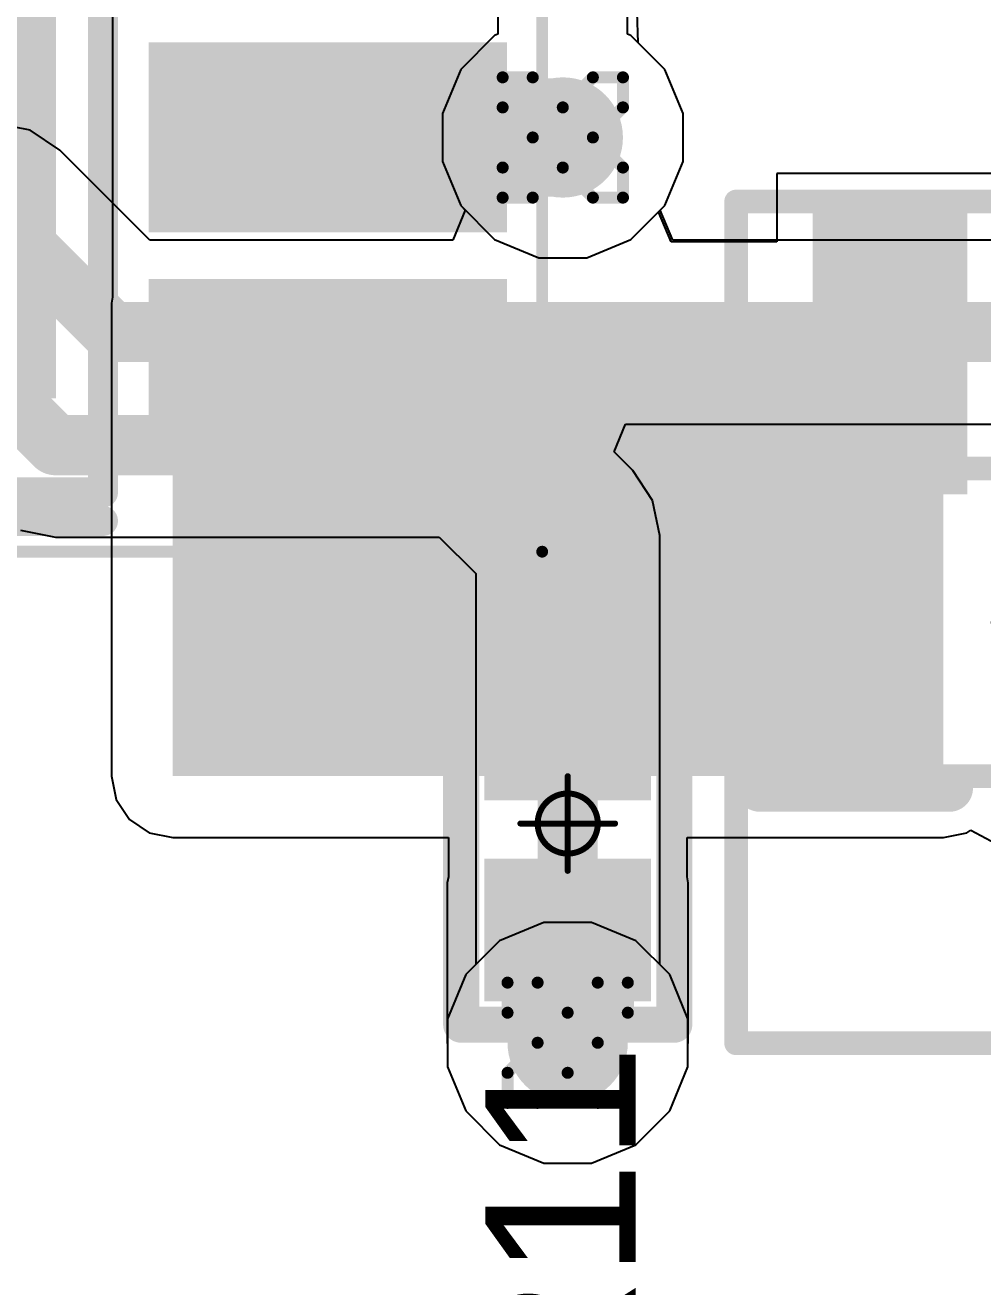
# Model space of a CAD drawing. Header units: inches. Extents: x -0.5 to 14, y -0.2 to 4.7.
# Drawn here: x 0.6348 to 0.794, y 0.3598 to 0.5696 of the extents above; entities that cross this region are included whole.
import ezdxf

# ---------------------------------------------------------------- set-up
doc = ezdxf.new("R2010")
doc.units = ezdxf.units.IN
doc.header["$MEASUREMENT"] = 0
for name, color, linetype in [('Bottom Layer', 5, 'Continuous'), ('Bottom Overlay', 54, 'Continuous'), ('Drill Drawing', 1, 'Continuous'), ('GND', 16, 'Continuous'), ('Mechanical 13', 56, 'Continuous'), ('Mechanical 15', 56, 'Continuous'), ('Mechanical 16', 56, 'Continuous'), ('Mechanical 4', 56, 'Continuous'), ('POWER', 76, 'Continuous'), ('Top Layer', 1, 'Continuous'), ('Top Overlay', 2, 'Continuous'), ('Top Paste', 8, 'Continuous'), ('Top Solder', 216, 'Continuous'), ('Via Holes', 16, 'Continuous')]:
    doc.layers.add(name, color=color, linetype=linetype)
doc.styles.add('Arial', font='', dxfattribs={"height": 0.2})
doc.styles.get('Arial').set_extended_font_data('Arial')

# ---------------------------------------------------------------- blocks, each defined once
blk = doc.blocks.new('_SOP100P600X160_11N_32')
at = {"layer": 'Top Layer'}
for points in [[(-0.05906, 0.07874), (0.05906, 0.07874), (0.05906, -0.07874), (-0.05906, -0.07874)], [(0.08248, -0.02756), (0.13406, -0.02756), (0.13406, -0.05118), (0.08248, -0.05118)], [(0.08248, -0.06693), (0.13406, -0.06693), (0.13406, -0.09055), (0.08248, -0.09055)]]:
    blk.add_hatch(color=1, dxfattribs=at).paths.add_polyline_path(points)
at = {"layer": 'Top Paste'}
for points in [[(-0.05906, 0.07874), (0.05906, 0.07874), (0.05906, -0.07874), (-0.05906, -0.07874)], [(0.08248, -0.02756), (0.13406, -0.02756), (0.13406, -0.05118), (0.08248, -0.05118)], [(0.08248, -0.06693), (0.13406, -0.06693), (0.13406, -0.09055), (0.08248, -0.09055)]]:
    blk.add_hatch(color=8, dxfattribs=at).paths.add_polyline_path(points)
at = {"layer": 'Top Solder'}
for points in [[(-0.06306, 0.08274), (0.06306, 0.08274), (0.06306, -0.08274), (-0.06306, -0.08274)], [(0.07848, -0.02356), (0.13806, -0.02356), (0.13806, -0.05518), (0.07848, -0.05518)], [(0.07848, -0.06293), (0.13806, -0.06293), (0.13806, -0.09455), (0.07848, -0.09455)]]:
    blk.add_hatch(color=216, dxfattribs=at).paths.add_polyline_path(points)
at = {"layer": 'Mechanical 16', "const_width": 0.00197}
for points in [[(0.1439, -0.10827), (0.1439, 0.10827)], [(-0.1439, -0.10827), (0.1439, -0.10827)]]:
    blk.add_lwpolyline(points, dxfattribs=at)
at = {"layer": 'Mechanical 16', "const_width": 0.000984}
blk.add_lwpolyline([(0.14341, -0.10827, 1), (0.14439, -0.10827, 1)], format="xyb", close=True, dxfattribs=at)
blk.add_lwpolyline([(0.14341, -0.10827, 1), (0.14439, -0.10827, 1)], format="xyb", close=True, dxfattribs=at)
at = {"layer": 'Mechanical 4', "const_width": 0.005}
for points in [[(0.07087, -0.09843), (0.07087, 0.09843)], [(0.07087, -0.09843), (0.07087, 0.09843)], [(-0.07087, -0.09843), (0.07087, -0.09843)], [(-0.07087, -0.09843), (0.07087, -0.09843)]]:
    blk.add_lwpolyline(points, dxfattribs=at)
at = {"layer": 'Mechanical 4', "const_width": 0.0025}
blk.add_lwpolyline([(0.06962, -0.09843, 1), (0.07212, -0.09843, 1)], format="xyb", close=True, dxfattribs=at)
blk.add_lwpolyline([(0.06962, -0.09843, 1), (0.07212, -0.09843, 1)], format="xyb", close=True, dxfattribs=at)
blk.add_lwpolyline([(0.06962, -0.09843, 1), (0.07212, -0.09843, 1)], format="xyb", close=True, dxfattribs=at)
blk.add_lwpolyline([(0.06962, -0.09843, 1), (0.07212, -0.09843, 1)], format="xyb", close=True, dxfattribs=at)
at = {"layer": 'Top Overlay', "const_width": 0.005}
blk.add_lwpolyline([(-0.07087, -0.10315), (0.07087, -0.10315)], dxfattribs=at)
at = {"layer": 'Top Overlay', "const_width": 0.0025}
blk.add_lwpolyline([(0.06962, -0.10315, 1), (0.07212, -0.10315, 1)], format="xyb", close=True, dxfattribs=at)
blk = doc.blocks.new('SOT23_3L_50')
at = {"layer": 'Top Layer'}
for points in [[(0.00886, 0.02461), (-0.00886, 0.02461), (-0.00886, 0.06398), (0.00886, 0.06398)], [(-0.02854, -0.06469), (-0.04626, -0.06469), (-0.04626, -0.02531), (-0.02854, -0.02531)], [(0.04626, -0.06469), (0.02854, -0.06469), (0.02854, -0.02531), (0.04626, -0.02531)]]:
    blk.add_hatch(color=1, dxfattribs=at).paths.add_polyline_path(points)
at = {"layer": 'Top Paste'}
for points in [[(0.00886, 0.02461), (-0.00886, 0.02461), (-0.00886, 0.06398), (0.00886, 0.06398)], [(-0.02854, -0.06469), (-0.04626, -0.06469), (-0.04626, -0.02531), (-0.02854, -0.02531)], [(0.04626, -0.06469), (0.02854, -0.06469), (0.02854, -0.02531), (0.04626, -0.02531)]]:
    blk.add_hatch(color=8, dxfattribs=at).paths.add_polyline_path(points)
at = {"layer": 'Top Solder'}
for points in [[(0.01286, 0.02061), (-0.01286, 0.02061), (-0.01286, 0.06798), (0.01286, 0.06798)], [(-0.02454, -0.06869), (-0.05026, -0.06869), (-0.05026, -0.02131), (-0.02454, -0.02131)], [(0.05026, -0.06869), (0.02454, -0.06869), (0.02454, -0.02131), (0.05026, -0.02131)]]:
    blk.add_hatch(color=216, dxfattribs=at).paths.add_polyline_path(points)
at = {"layer": 'Mechanical 13', "const_width": 0.00394}
for points in [[(-0.05906, 0.02559), (-0.05906, -0.02559)], [(0.05906, 0.02559), (-0.05906, 0.02559)], [(0.05906, 0.02559), (0.05906, -0.02559)], [(0.05906, -0.02559), (-0.05906, -0.02559)]]:
    blk.add_lwpolyline(points, dxfattribs=at)
at = {"layer": 'Mechanical 13', "const_width": 0.00197}
for points in [[(-0.06004, 0.02559, 1), (-0.05807, 0.02559, 1)], [(-0.06004, 0.02559, 1), (-0.05807, 0.02559, 1)], [(0.05807, 0.02559, 1), (0.06004, 0.02559, 1)], [(0.05807, 0.02559, 1), (0.06004, 0.02559, 1)], [(-0.06004, -0.02559, 1), (-0.05807, -0.02559, 1)], [(-0.06004, -0.02559, 1), (-0.05807, -0.02559, 1)], [(0.05807, -0.02559, 1), (0.06004, -0.02559, 1)], [(0.05807, -0.02559, 1), (0.06004, -0.02559, 1)]]:
    blk.add_lwpolyline(points, format="xyb", close=True, dxfattribs=at)
at = {"layer": 'Mechanical 15'}
for points, const_width in [([(-0.06299, 0.07), (-0.06299, -0.07)], 0.00394), ([(0.06299, 0.07), (-0.06299, 0.07)], 0.00394), ([(0.06299, 0.07), (0.06299, -0.07)], 0.00394), ([(0, 0.01969), (0, -0.01969)], 0.00197), ([(0.01969, 0), (-0.01969, 0)], 0.00197), ([(0.06299, -0.07), (-0.06299, -0.07)], 0.00394)]:
    blk.add_lwpolyline(points, dxfattribs=dict(at, const_width=const_width))
for points, const_width in [([(-0.06398, 0.07, 1), (-0.06201, 0.07, 1)], 0.00197), ([(-0.06398, 0.07, 1), (-0.06201, 0.07, 1)], 0.00197), ([(0.06201, 0.07, 1), (0.06398, 0.07, 1)], 0.00197), ([(0.06201, 0.07, 1), (0.06398, 0.07, 1)], 0.00197), ([(-0.00049, 0.01969, 1), (0.00049, 0.01969, 1)], 0.000984), ([(0.01378, 0, 1), (-0.01378, 0, 1)], 0.00197), ([(-0.02018, 0, 1), (-0.01919, 0, 1)], 0.000984), ([(-0.01427, 0, 1), (-0.01329, 0, 1)], 0.000984), ([(0.01329, 0, 1), (0.01427, 0, 1)], 0.000984), ([(0.01919, 0, 1), (0.02018, 0, 1)], 0.000984), ([(-0.00049, -0.01969, 1), (0.00049, -0.01969, 1)], 0.000984), ([(-0.06398, -0.07, 1), (-0.06201, -0.07, 1)], 0.00197), ([(-0.06398, -0.07, 1), (-0.06201, -0.07, 1)], 0.00197), ([(0.06201, -0.07, 1), (0.06398, -0.07, 1)], 0.00197), ([(0.06201, -0.07, 1), (0.06398, -0.07, 1)], 0.00197)]:
    blk.add_lwpolyline(points, format="xyb", close=True, dxfattribs=dict(at, const_width=const_width))
at = {"layer": 'Top Overlay', "const_width": 0.00787}
for points in [[(-0.02756, 0.02756), (-0.05906, 0.02756)], [(-0.05906, 0.02756), (-0.05906, -0.01181)], [(0.05906, 0.02756), (0.02756, 0.02756)], [(0.05906, 0.02756), (0.05906, -0.01181)]]:
    blk.add_lwpolyline(points, dxfattribs=at)
at = {"layer": 'Top Overlay'}
for points, const_width in [([(-0.06102, 0.02756, 1), (-0.05709, 0.02756, 1)], 0.00394), ([(-0.06102, 0.02756, 1), (-0.05709, 0.02756, 1)], 0.00394), ([(-0.02953, 0.02756, 1), (-0.02559, 0.02756, 1)], 0.00394), ([(0.02559, 0.02756, 1), (0.02953, 0.02756, 1)], 0.00394), ([(0.05709, 0.02756, 1), (0.06102, 0.02756, 1)], 0.00394), ([(0.05709, 0.02756, 1), (0.06102, 0.02756, 1)], 0.00394), ([(-0.06102, -0.01181, 1), (-0.05709, -0.01181, 1)], 0.00394), ([(0.05709, -0.01181, 1), (0.06102, -0.01181, 1)], 0.00394), ([(-0.05807, -0.06, 1), (-0.06791, -0.06, 1)], 0.00984), ([(-0.07037, -0.06, 1), (-0.06545, -0.06, 1)], 0.00492), ([(-0.06053, -0.06, 1), (-0.05561, -0.06, 1)], 0.00492)]:
    blk.add_lwpolyline(points, format="xyb", close=True, dxfattribs=dict(at, const_width=const_width))
blk = doc.blocks.new('R_0402_L_51')
at = {"layer": 'Top Layer'}
for points in [[(-0.02363, 0.00984), (-0.00788, 0.00984), (-0.00788, -0.00985), (-0.02363, -0.00985)], [(0.00984, 0.00984), (0.02559, 0.00984), (0.02559, -0.00985), (0.00984, -0.00985)]]:
    blk.add_hatch(color=1, dxfattribs=at).paths.add_polyline_path(points)
at = {"layer": 'Top Paste'}
for points in [[(-0.02363, 0.00984), (-0.00788, 0.00984), (-0.00788, -0.00985), (-0.02363, -0.00985)], [(0.00984, 0.00984), (0.02559, 0.00984), (0.02559, -0.00985), (0.00984, -0.00985)]]:
    blk.add_hatch(color=8, dxfattribs=at).paths.add_polyline_path(points)
at = {"layer": 'Top Solder'}
for points in [[(-0.02763, 0.01384), (-0.00388, 0.01384), (-0.00388, -0.01385), (-0.02763, -0.01385)], [(0.00584, 0.01384), (0.02959, 0.01384), (0.02959, -0.01385), (0.00584, -0.01385)]]:
    blk.add_hatch(color=216, dxfattribs=at).paths.add_polyline_path(points)
at = {"layer": 'Mechanical 15', "const_width": 0.001}
for points in [[(0, -0.00787), (0, 0.00787)], [(0.00787, 0), (-0.00787, 0)]]:
    blk.add_lwpolyline(points, dxfattribs=at)
at = {"layer": 'Mechanical 15'}
for points, const_width in [([(-0.00025, 0.00787, 1), (0.00025, 0.00787, 1)], 0.0005), ([(0.005, 0, 1), (-0.005, 0, 1)], 0.001), ([(-0.00812, 0, 1), (-0.00762, 0, 1)], 0.0005), ([(-0.00525, 0, 1), (-0.00475, 0, 1)], 0.0005), ([(0.00475, 0, 1), (0.00525, 0, 1)], 0.0005), ([(0.00762, 0, 1), (0.00812, 0, 1)], 0.0005), ([(-0.00025, -0.00787, 1), (0.00025, -0.00787, 1)], 0.0005)]:
    blk.add_lwpolyline(points, format="xyb", close=True, dxfattribs=dict(at, const_width=const_width))
at = {"layer": 'Top Overlay', "const_width": 0.006}
for points in [[(0.03346, 0.01771), (-0.0315, 0.01771)], [(-0.0315, -0.01772), (-0.0315, 0.01771)], [(0.03346, -0.01772), (0.03346, 0.01771)], [(0.03346, -0.01772), (-0.0315, -0.01772)]]:
    blk.add_lwpolyline(points, dxfattribs=at)
at = {"layer": 'Top Overlay', "const_width": 0.003}
for points in [[(-0.033, 0.01771, 1), (-0.03, 0.01771, 1)], [(-0.033, 0.01771, 1), (-0.03, 0.01771, 1)], [(0.03196, 0.01771, 1), (0.03496, 0.01771, 1)], [(0.03196, 0.01771, 1), (0.03496, 0.01771, 1)], [(-0.033, -0.01772, 1), (-0.03, -0.01772, 1)], [(-0.033, -0.01772, 1), (-0.03, -0.01772, 1)], [(0.03196, -0.01772, 1), (0.03496, -0.01772, 1)], [(0.03196, -0.01772, 1), (0.03496, -0.01772, 1)]]:
    blk.add_lwpolyline(points, format="xyb", close=True, dxfattribs=at)

msp = doc.modelspace()

# ---------------------------------------------------------------- hatches: boundary and pattern name
at = {"layer": 'Bottom Layer'}
h = msp.add_hatch(color=5, dxfattribs=at)
edge = h.paths.add_edge_path()
edge.add_arc((0.72418, 0.55094), 0.01, 0, 360)
h = msp.add_hatch(color=5, dxfattribs=at)
edge = h.paths.add_edge_path()
edge.add_arc((0.72499, 0.40038), 0.01, 0, 360)
at = {"layer": 'GND'}
h = msp.add_hatch(color=16, dxfattribs=at)
edge = h.paths.add_edge_path()
edge.add_arc((0.72418, 0.55094), 0.01, 0, 360)
h = msp.add_hatch(color=16, dxfattribs=at)
edge = h.paths.add_edge_path()
edge.add_arc((0.72499, 0.40038), 0.01, 0, 360)
at = {"layer": 'POWER'}
h = msp.add_hatch(color=76, dxfattribs=at)
edge = h.paths.add_edge_path()
edge.add_arc((0.72418, 0.55094), 0.01, 0, 360)
h = msp.add_hatch(color=76, dxfattribs=at)
edge = h.paths.add_edge_path()
edge.add_arc((0.72499, 0.40038), 0.01, 0, 360)
at = {"layer": 'Top Layer'}
for points in [[(0.68512, 0.56079), (0.68512, 0.5411), (0.72418, 0.5411), (0.72418, 0.56079)], [(0.65933, 0.44472), (0.78746, 0.44472), (0.78746, 0.52339), (0.65933, 0.52339)], [(0.73484, 0.427), (0.71515, 0.427), (0.71515, 0.40038), (0.73484, 0.40038)]]:
    msp.add_hatch(color=1, dxfattribs=at).paths.add_polyline_path(points)
h = msp.add_hatch(color=1, dxfattribs=at)
edge = h.paths.add_edge_path()
edge.add_arc((0.72418, 0.55094), 0.01, 0, 360)
h = msp.add_hatch(color=1, dxfattribs=at)
edge = h.paths.add_edge_path()
edge.add_arc((0.72499, 0.40038), 0.01, 0, 360)
at = {"layer": 'Via Holes'}
h = msp.add_hatch(color=7, dxfattribs=at)
edge = h.paths.add_edge_path()
edge.add_arc((0.72418, 0.55094), 0.005, 0, 360)
h = msp.add_hatch(color=7, dxfattribs=at)
edge = h.paths.add_edge_path()
edge.add_arc((0.72499, 0.40038), 0.005, 0, 360)

# ---------------------------------------------------------------- linework, layer by layer
at = {"layer": 'Bottom Layer'}
for p, q in [((0.7134, 0.57313), (0.7134, 0.56813)), ((0.73673, 0.56668), (0.73656, 0.57178)), ((0.71285, 0.5679), (0.70722, 0.56227)), ((0.7134, 0.56813), (0.71285, 0.5679)), ((0.74113, 0.56227), (0.73673, 0.56668)), ((0.70722, 0.56227), (0.70418, 0.55492)), ((0.74418, 0.55492), (0.74113, 0.56227)), ((0.70418, 0.55492), (0.70418, 0.54697)), ((0.74418, 0.54697), (0.74418, 0.55492)), ((0.63561, 0.55213), (0.62976, 0.55329)), ((0.64057, 0.54882), (0.63561, 0.55213)), ((0.65552, 0.53387), (0.64057, 0.54882)), ((0.70418, 0.54697), (0.70722, 0.53962)), ((0.74113, 0.53962), (0.74418, 0.54697)), ((0.70722, 0.53962), (0.70797, 0.53887)), ((0.74039, 0.53887), (0.74113, 0.53962)), ((0.70797, 0.53887), (0.70589, 0.53387)), ((0.74246, 0.53387), (0.74039, 0.53887)), ((0.70589, 0.53387), (0.65552, 0.53387)), ((0.81848, 0.53387), (0.74246, 0.53387)), ((0.7327, 0.49866), (0.73462, 0.50328)), ((0.73462, 0.50328), (0.82482, 0.50328)), ((0.73581, 0.49556), (0.7327, 0.49866)), ((0.73912, 0.49059), (0.73581, 0.49556)), ((0.74029, 0.48474), (0.73912, 0.49059)), ((0.63399, 0.48563), (0.63984, 0.48447)), ((0.74029, 0.41337), (0.74029, 0.48474)), ((0.63984, 0.48447), (0.70364, 0.48447)), ((0.70364, 0.48447), (0.7097, 0.47841)), ((0.7097, 0.47841), (0.7097, 0.41337)), ((0.7097, 0.41337), (0.70804, 0.41171)), ((0.74195, 0.41171), (0.74029, 0.41337)), ((0.70804, 0.41171), (0.70499, 0.40436)), ((0.74499, 0.40436), (0.74195, 0.41171)), ((0.70499, 0.40436), (0.70499, 0.3964)), ((0.74499, 0.3964), (0.74499, 0.40436)), ((0.70499, 0.3964), (0.70804, 0.38905)), ((0.74195, 0.38905), (0.74499, 0.3964)), ((0.70804, 0.38905), (0.71367, 0.38343)), ((0.73632, 0.38343), (0.74195, 0.38905)), ((0.71367, 0.38343), (0.72102, 0.38038)), ((0.72897, 0.38038), (0.73632, 0.38343)), ((0.72102, 0.38038), (0.72897, 0.38038))]:
    msp.add_line(p, q, dxfattribs=at)
at = {"layer": 'Bottom Layer', "const_width": 0.01}
for points in [[(0.62976, 0.538), (0.64918, 0.51858)], [(0.62086, 0.51875), (0.63984, 0.49976)], [(0.64918, 0.51858), (0.82482, 0.51858)], [(0.63984, 0.49976), (0.70997, 0.49976)], [(0.70997, 0.49976), (0.72499, 0.48474)], [(0.72499, 0.40038), (0.72499, 0.48474)]]:
    msp.add_lwpolyline(points, dxfattribs=at)
at = {"layer": 'Bottom Layer', "const_width": 0.005}
for points in [[(0.64668, 0.51858, 1), (0.65168, 0.51858, 1)], [(0.64668, 0.51858, 1), (0.65168, 0.51858, 1)], [(0.63734, 0.49976, 1), (0.64234, 0.49976, 1)], [(0.63734, 0.49976, 1), (0.64234, 0.49976, 1)], [(0.70747, 0.49976, 1), (0.71247, 0.49976, 1)], [(0.70747, 0.49976, 1), (0.71247, 0.49976, 1)], [(0.72249, 0.48474, 1), (0.72749, 0.48474, 1)], [(0.72249, 0.48474, 1), (0.72749, 0.48474, 1)], [(0.72249, 0.40038, 1), (0.72749, 0.40038, 1)]]:
    msp.add_lwpolyline(points, format="xyb", close=True, dxfattribs=at)
at = {"layer": 'Drill Drawing', "const_width": 0.002}
for points in [[(0.71418, 0.55594), (0.71418, 0.56094)], [(0.71418, 0.56094), (0.71918, 0.56094)], [(0.71918, 0.56094), (0.72418, 0.55594)], [(0.72418, 0.55594), (0.72918, 0.56094)], [(0.72918, 0.56094), (0.73418, 0.56094)], [(0.73418, 0.55594), (0.73418, 0.56094)], [(0.71418, 0.55594), (0.71918, 0.55094)], [(0.72918, 0.55094), (0.73418, 0.55594)], [(0.71418, 0.54594), (0.71918, 0.55094)], [(0.72918, 0.55094), (0.73418, 0.54594)], [(0.71418, 0.54094), (0.71418, 0.54594)], [(0.71918, 0.54094), (0.72418, 0.54594)], [(0.72418, 0.54594), (0.72918, 0.54094)], [(0.73418, 0.54094), (0.73418, 0.54594)], [(0.71418, 0.54094), (0.71918, 0.54094)], [(0.72918, 0.54094), (0.73418, 0.54094)], [(0.71499, 0.40538), (0.71499, 0.41038)], [(0.71499, 0.41038), (0.71999, 0.41038)], [(0.71999, 0.41038), (0.72499, 0.40538)], [(0.72499, 0.40538), (0.72999, 0.41038)], [(0.72999, 0.41038), (0.73499, 0.41038)], [(0.73499, 0.40538), (0.73499, 0.41038)], [(0.71499, 0.40538), (0.71999, 0.40038)], [(0.72999, 0.40038), (0.73499, 0.40538)], [(0.71499, 0.39538), (0.71999, 0.40038)], [(0.72999, 0.40038), (0.73499, 0.39538)], [(0.71499, 0.39038), (0.71499, 0.39538)], [(0.71999, 0.39038), (0.72499, 0.39538)], [(0.72499, 0.39538), (0.72999, 0.39038)], [(0.73499, 0.39038), (0.73499, 0.39538)], [(0.71499, 0.39038), (0.71999, 0.39038)], [(0.72999, 0.39038), (0.73499, 0.39038)]]:
    msp.add_lwpolyline(points, dxfattribs=at)
at = {"layer": 'Drill Drawing', "const_width": 0.001}
for points in [[(0.71368, 0.56094, 1), (0.71468, 0.56094, 1)], [(0.71368, 0.56094, 1), (0.71468, 0.56094, 1)], [(0.71868, 0.56094, 1), (0.71968, 0.56094, 1)], [(0.71868, 0.56094, 1), (0.71968, 0.56094, 1)], [(0.72868, 0.56094, 1), (0.72968, 0.56094, 1)], [(0.72868, 0.56094, 1), (0.72968, 0.56094, 1)], [(0.73368, 0.56094, 1), (0.73468, 0.56094, 1)], [(0.73368, 0.56094, 1), (0.73468, 0.56094, 1)], [(0.71368, 0.55594, 1), (0.71468, 0.55594, 1)], [(0.71368, 0.55594, 1), (0.71468, 0.55594, 1)], [(0.72368, 0.55594, 1), (0.72468, 0.55594, 1)], [(0.72368, 0.55594, 1), (0.72468, 0.55594, 1)], [(0.73368, 0.55594, 1), (0.73468, 0.55594, 1)], [(0.73368, 0.55594, 1), (0.73468, 0.55594, 1)], [(0.71868, 0.55094, 1), (0.71968, 0.55094, 1)], [(0.71868, 0.55094, 1), (0.71968, 0.55094, 1)], [(0.72868, 0.55094, 1), (0.72968, 0.55094, 1)], [(0.72868, 0.55094, 1), (0.72968, 0.55094, 1)], [(0.71368, 0.54594, 1), (0.71468, 0.54594, 1)], [(0.71368, 0.54594, 1), (0.71468, 0.54594, 1)], [(0.72368, 0.54594, 1), (0.72468, 0.54594, 1)], [(0.72368, 0.54594, 1), (0.72468, 0.54594, 1)], [(0.73368, 0.54594, 1), (0.73468, 0.54594, 1)], [(0.73368, 0.54594, 1), (0.73468, 0.54594, 1)], [(0.71368, 0.54094, 1), (0.71468, 0.54094, 1)], [(0.71368, 0.54094, 1), (0.71468, 0.54094, 1)], [(0.71868, 0.54094, 1), (0.71968, 0.54094, 1)], [(0.71868, 0.54094, 1), (0.71968, 0.54094, 1)], [(0.72868, 0.54094, 1), (0.72968, 0.54094, 1)], [(0.72868, 0.54094, 1), (0.72968, 0.54094, 1)], [(0.73368, 0.54094, 1), (0.73468, 0.54094, 1)], [(0.73368, 0.54094, 1), (0.73468, 0.54094, 1)], [(0.71449, 0.41038, 1), (0.71549, 0.41038, 1)], [(0.71449, 0.41038, 1), (0.71549, 0.41038, 1)], [(0.71949, 0.41038, 1), (0.72049, 0.41038, 1)], [(0.71949, 0.41038, 1), (0.72049, 0.41038, 1)], [(0.72949, 0.41038, 1), (0.73049, 0.41038, 1)], [(0.72949, 0.41038, 1), (0.73049, 0.41038, 1)], [(0.73449, 0.41038, 1), (0.73549, 0.41038, 1)], [(0.73449, 0.41038, 1), (0.73549, 0.41038, 1)], [(0.71449, 0.40538, 1), (0.71549, 0.40538, 1)], [(0.71449, 0.40538, 1), (0.71549, 0.40538, 1)], [(0.72449, 0.40538, 1), (0.72549, 0.40538, 1)], [(0.72449, 0.40538, 1), (0.72549, 0.40538, 1)], [(0.73449, 0.40538, 1), (0.73549, 0.40538, 1)], [(0.73449, 0.40538, 1), (0.73549, 0.40538, 1)], [(0.71949, 0.40038, 1), (0.72049, 0.40038, 1)], [(0.71949, 0.40038, 1), (0.72049, 0.40038, 1)], [(0.72949, 0.40038, 1), (0.73049, 0.40038, 1)], [(0.72949, 0.40038, 1), (0.73049, 0.40038, 1)], [(0.71449, 0.39538, 1), (0.71549, 0.39538, 1)], [(0.71449, 0.39538, 1), (0.71549, 0.39538, 1)], [(0.72449, 0.39538, 1), (0.72549, 0.39538, 1)], [(0.72449, 0.39538, 1), (0.72549, 0.39538, 1)], [(0.73449, 0.39538, 1), (0.73549, 0.39538, 1)], [(0.73449, 0.39538, 1), (0.73549, 0.39538, 1)], [(0.71449, 0.39038, 1), (0.71549, 0.39038, 1)], [(0.71449, 0.39038, 1), (0.71549, 0.39038, 1)], [(0.71949, 0.39038, 1), (0.72049, 0.39038, 1)], [(0.71949, 0.39038, 1), (0.72049, 0.39038, 1)], [(0.72949, 0.39038, 1), (0.73049, 0.39038, 1)], [(0.72949, 0.39038, 1), (0.73049, 0.39038, 1)], [(0.73449, 0.39038, 1), (0.73549, 0.39038, 1)], [(0.73449, 0.39038, 1), (0.73549, 0.39038, 1)]]:
    msp.add_lwpolyline(points, format="xyb", close=True, dxfattribs=at)
at = {"layer": 'GND'}
for p, q in [((0.7134, 0.57313), (0.7134, 0.56813)), ((0.73495, 0.56813), (0.73495, 0.57313)), ((0.71285, 0.5679), (0.70722, 0.56227)), ((0.7134, 0.56813), (0.71285, 0.5679)), ((0.7355, 0.5679), (0.73495, 0.56813)), ((0.74113, 0.56227), (0.7355, 0.5679)), ((0.70722, 0.56227), (0.70418, 0.55492)), ((0.74418, 0.55492), (0.74113, 0.56227)), ((0.70418, 0.55492), (0.70418, 0.54697)), ((0.74418, 0.54697), (0.74418, 0.55492)), ((0.70418, 0.54697), (0.70722, 0.53962)), ((0.74113, 0.53962), (0.74418, 0.54697)), ((0.70722, 0.53962), (0.71285, 0.53399)), ((0.7355, 0.53399), (0.74113, 0.53962)), ((0.71285, 0.53399), (0.7202, 0.53094)), ((0.72815, 0.53094), (0.7355, 0.53399)), ((0.7202, 0.53094), (0.72815, 0.53094)), ((0.72102, 0.42038), (0.71367, 0.41734)), ((0.72897, 0.42038), (0.72102, 0.42038)), ((0.73632, 0.41734), (0.72897, 0.42038)), ((0.71367, 0.41734), (0.70804, 0.41171)), ((0.74195, 0.41171), (0.73632, 0.41734)), ((0.70804, 0.41171), (0.70499, 0.40436)), ((0.74499, 0.40436), (0.74195, 0.41171)), ((0.70499, 0.40436), (0.70499, 0.3964)), ((0.74499, 0.3964), (0.74499, 0.40436)), ((0.70499, 0.3964), (0.70804, 0.38905)), ((0.74195, 0.38905), (0.74499, 0.3964)), ((0.70804, 0.38905), (0.71367, 0.38343)), ((0.73632, 0.38343), (0.74195, 0.38905)), ((0.71367, 0.38343), (0.72102, 0.38038)), ((0.72897, 0.38038), (0.73632, 0.38343)), ((0.72102, 0.38038), (0.72897, 0.38038))]:
    msp.add_line(p, q, dxfattribs=at)
at = {"layer": 'POWER'}
for p, q in [((0.72102, 0.42038), (0.71367, 0.41734)), ((0.72897, 0.42038), (0.72102, 0.42038)), ((0.73632, 0.41734), (0.72897, 0.42038)), ((0.71367, 0.41734), (0.70804, 0.41171)), ((0.74195, 0.41171), (0.73632, 0.41734)), ((0.70804, 0.41171), (0.70499, 0.40436)), ((0.74499, 0.40436), (0.74195, 0.41171)), ((0.70499, 0.40436), (0.70499, 0.3964)), ((0.74499, 0.3964), (0.74499, 0.40436)), ((0.70499, 0.3964), (0.70804, 0.38905)), ((0.74195, 0.38905), (0.74499, 0.3964)), ((0.70804, 0.38905), (0.71367, 0.38343)), ((0.73632, 0.38343), (0.74195, 0.38905)), ((0.71367, 0.38343), (0.72102, 0.38038)), ((0.72897, 0.38038), (0.73632, 0.38343)), ((0.72102, 0.38038), (0.72897, 0.38038))]:
    msp.add_line(p, q, dxfattribs=at)
at = {"layer": 'Top Layer'}
for p, q in [((0.64933, 0.60787), (0.64933, 0.5685)), ((0.73495, 0.56813), (0.73495, 0.57313)), ((0.64933, 0.5685), (0.64933, 0.52437)), ((0.7355, 0.5679), (0.73495, 0.56813)), ((0.74113, 0.56227), (0.7355, 0.5679)), ((0.74418, 0.55492), (0.74113, 0.56227)), ((0.74418, 0.54697), (0.74418, 0.55492)), ((0.74113, 0.53962), (0.74418, 0.54697)), ((0.79746, 0.54497), (0.75974, 0.54497)), ((0.75974, 0.54497), (0.75974, 0.53358)), ((0.7401, 0.53858), (0.74113, 0.53962)), ((0.74217, 0.53358), (0.7401, 0.53858)), ((0.75974, 0.53358), (0.74217, 0.53358)), ((0.64933, 0.52437), (0.64914, 0.52339)), ((0.64914, 0.52339), (0.64914, 0.44472)), ((0.64914, 0.44472), (0.64991, 0.44082)), ((0.64991, 0.44082), (0.65212, 0.43751)), ((0.65212, 0.43751), (0.65543, 0.4353)), ((0.65543, 0.4353), (0.65933, 0.43452)), ((0.65933, 0.43452), (0.70515, 0.43452)), ((0.70515, 0.43452), (0.70515, 0.42799)), ((0.74484, 0.42799), (0.74484, 0.43452)), ((0.74484, 0.43452), (0.78746, 0.43452)), ((0.78746, 0.43452), (0.79136, 0.4353)), ((0.79136, 0.4353), (0.79201, 0.43573)), ((0.79201, 0.43573), (0.79701, 0.43306)), ((0.70515, 0.42799), (0.70496, 0.427)), ((0.70496, 0.427), (0.70496, 0.40038)), ((0.74503, 0.427), (0.74484, 0.42799)), ((0.74503, 0.40038), (0.74503, 0.427)), ((0.70496, 0.40038), (0.70499, 0.40019)), ((0.70499, 0.40019), (0.70499, 0.3964)), ((0.74499, 0.40019), (0.74503, 0.40038)), ((0.74499, 0.3964), (0.74499, 0.40019)), ((0.70499, 0.3964), (0.70804, 0.38905)), ((0.74195, 0.38905), (0.74499, 0.3964)), ((0.70804, 0.38905), (0.71367, 0.38343)), ((0.73632, 0.38343), (0.74195, 0.38905)), ((0.71367, 0.38343), (0.72102, 0.38038)), ((0.72897, 0.38038), (0.73632, 0.38343)), ((0.72102, 0.38038), (0.72897, 0.38038))]:
    msp.add_line(p, q, dxfattribs=at)

# ---------------------------------------------------------------- block references
msp.add_blockref('_SOP100P600X160_11N_32', (0.57685, 0.59032))
for name, p, rotation in [('SOT23_3L_50', (0.816, 0.47029), 180), ('R_0402_L_51', (0.725, 0.43684), 270)]:
    msp.add_blockref(name, p, dxfattribs=dict(rotation=rotation))

# ---------------------------------------------------------------- texts
at = {"layer": 'Bottom Overlay', "style": 'Arial', "text_generation_flag": 2}
msp.add_text('S', height=0.06, rotation=270, dxfattribs=at).set_placement((0.71794, 0.4688))
at = {"layer": 'Top Overlay', "style": 'Arial'}
msp.add_text('R11', height=0.025, rotation=90, dxfattribs=at).set_placement((0.73629, 0.33602))

doc.saveas('drawing.dxf')
